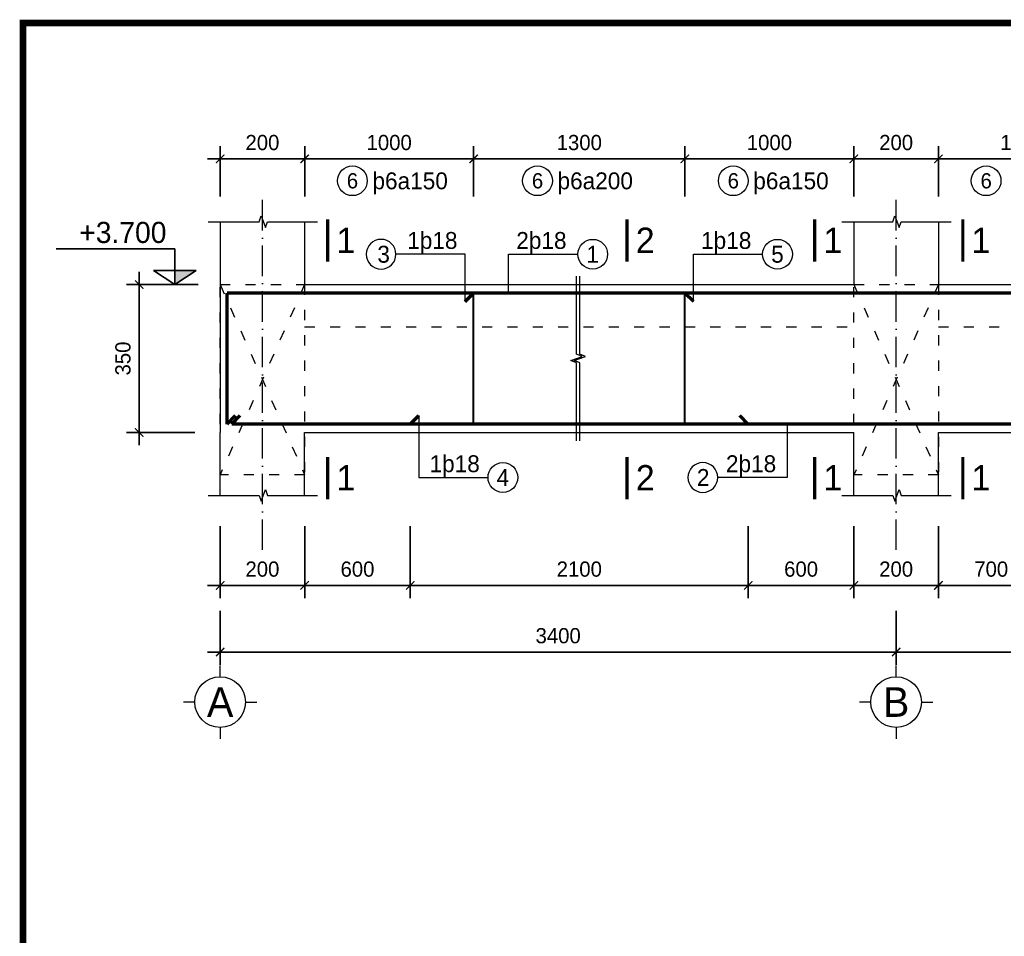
# Model space of a CAD drawing. Header units: inches. Extents: x 566748 to 757280, y 592180 to 740680.
# Drawn here: x 652508 to 664161, y 669511 to 680358 of the extents above; entities that cross this region are included whole.
import ezdxf
from ezdxf.enums import TextEntityAlignment as Align

# ---------------------------------------------------------------- set-up
doc = ezdxf.new("R2010")
doc.units = ezdxf.units.IN
doc.header["$MEASUREMENT"] = 0
doc.linetypes.add('ACAD_ISO03W100', pattern=[30, 12, -18])
doc.linetypes.add('ACAD_ISO10W100', pattern=[18, 12, -3, 0, -3])
doc.layers.add('LAYER7', color=7, linetype='Continuous')
doc.layers.add('TEXT', color=4, linetype='Continuous')
for name, color, linetype, lineweight in [('NET CB', 2, 'Continuous', 20), ('NET GHI CHU', 7, 'Continuous', 13), ('NET KICH THUOC', 9, 'Continuous', 13), ('NET THEP DAI', 3, 'Continuous', 30), ('NET THEP DOC', 1, 'Continuous', 50), ('NET TRUC', 8, 'ACAD_ISO10W100', 9)]:
    doc.layers.add(name, color=color, linetype=linetype, lineweight=lineweight)
doc.styles.add('A2', font='Fonts5.ttf', dxfattribs={"height": 600})
doc.styles.add('HELVE-KT', font='VHELVEN0.TTF')
doc.styles.add('ISO', font='Fonts5.ttf')
doc.styles.add('NHIEN', font='Fonts5.ttf', dxfattribs={"height": 0.2})
doc.styles.add('TEXT', font='Fonts5.ttf')
doc.styles.add('VNIHELVE', font='Fonts5.ttf', dxfattribs={"height": 180})
doc.dimstyles.new('M 1-20', dxfattribs={"dimscale": 100, "dimtxt": 2, "dimasz": 1, "dimexe": 1.5, "dimexo": 3, "dimgap": 1, "dimtad": 1, "dimdec": 0, "dimlfac": 0.2, "dimtxsty": 'VNIHELVE', "dimblk": 'ARCHTICK', "dimcen": 2.5, "dimdle": 1.5, "dimclrd": 256, "dimclre": 256, "dimclrt": 256, "dimadec": 0, "dimazin": 0, "dimtfac": 1, "dimtdec": 0, "dimtix": 1, "dimtmove": 0, "dimatfit": 3, "dimldrblk": 'ARCHTICK', "dimfxl": 7, "dimfxlon": 1, "dimarcsym": 1})

# ---------------------------------------------------------------- blocks, each defined once
blk = doc.blocks.new('_ArchTick')
at = {"color": 0, "linetype": 'ByBlock', "const_width": 0.15}
blk.add_lwpolyline([(-0.5, -0.5), (0.5, 0.5)], dxfattribs=at)
blk = doc.blocks.new('*D370')
at = {"layer": 'Defpoints', "color": 0}
for p in [(654881, 678711), (654881, 677967), (655881, 677967)]:
    blk.add_point(p, dxfattribs=at)
at = {"layer": 'NET KICH THUOC', "lineweight": -2}
for p, q in [((654881, 678267), (654881, 678861)), ((655881, 678267), (655881, 678861)), ((656031, 678711), (654731, 678711))]:
    blk.add_line(p, q, dxfattribs=at)
at = {"layer": 'NET KICH THUOC', "lineweight": -2, "xscale": 100, "yscale": 100, "zscale": 100, "rotation": 180}
blk.add_blockref('_ArchTick', (654881, 678711), dxfattribs=at)
at = {"layer": 'NET KICH THUOC', "lineweight": -2, "xscale": 100, "yscale": 100, "zscale": 100}
blk.add_blockref('_ArchTick', (655881, 678711), dxfattribs=at)
at = {"layer": 'NET KICH THUOC', "insert": (655381, 678903), "char_height": 180, "attachment_point": 5, "style": 'VNIHELVE'}
blk.add_mtext('200', dxfattribs=at)
blk = doc.blocks.new('*D371')
at = {"layer": 'Defpoints', "color": 0}
for p in [(654881, 674729), (655881, 674729), (654881, 673663)]:
    blk.add_point(p, dxfattribs=at)
at = {"layer": 'NET KICH THUOC', "lineweight": -2}
for p, q in [((654881, 674363), (654881, 673513)), ((655881, 674363), (655881, 673513)), ((656031, 673663), (654731, 673663))]:
    blk.add_line(p, q, dxfattribs=at)
at = {"layer": 'NET KICH THUOC', "lineweight": -2, "xscale": 100, "yscale": 100, "zscale": 100, "rotation": 180}
blk.add_blockref('_ArchTick', (654881, 673663), dxfattribs=at)
at = {"layer": 'NET KICH THUOC', "lineweight": -2, "xscale": 100, "yscale": 100, "zscale": 100}
blk.add_blockref('_ArchTick', (655881, 673663), dxfattribs=at)
at = {"layer": 'NET KICH THUOC', "insert": (655381, 673855), "char_height": 180, "attachment_point": 5, "style": 'VNIHELVE'}
blk.add_mtext('200', dxfattribs=at)
blk = doc.blocks.new('*D372')
at = {"layer": 'Defpoints', "color": 0}
for p in [(662381, 678711), (662381, 677967), (663381, 677967)]:
    blk.add_point(p, dxfattribs=at)
at = {"layer": 'NET KICH THUOC', "lineweight": -2}
for p, q in [((662381, 678267), (662381, 678861)), ((663381, 678267), (663381, 678861)), ((663531, 678711), (662231, 678711))]:
    blk.add_line(p, q, dxfattribs=at)
at = {"layer": 'NET KICH THUOC', "lineweight": -2, "xscale": 100, "yscale": 100, "zscale": 100, "rotation": 180}
blk.add_blockref('_ArchTick', (662381, 678711), dxfattribs=at)
at = {"layer": 'NET KICH THUOC', "lineweight": -2, "xscale": 100, "yscale": 100, "zscale": 100}
blk.add_blockref('_ArchTick', (663381, 678711), dxfattribs=at)
at = {"layer": 'NET KICH THUOC', "insert": (662881, 678903), "char_height": 180, "attachment_point": 5, "style": 'VNIHELVE'}
blk.add_mtext('200', dxfattribs=at)
blk = doc.blocks.new('*D373')
at = {"layer": 'Defpoints', "color": 0}
for p in [(654881, 673663), (662881, 673663), (654881, 672875)]:
    blk.add_point(p, dxfattribs=at)
at = {"layer": 'NET KICH THUOC', "lineweight": -2}
for p, q in [((654881, 673363), (654881, 672725)), ((662881, 673363), (662881, 672725)), ((663031, 672875), (654731, 672875))]:
    blk.add_line(p, q, dxfattribs=at)
at = {"layer": 'NET KICH THUOC', "lineweight": -2, "xscale": 100, "yscale": 100, "zscale": 100, "rotation": 180}
blk.add_blockref('_ArchTick', (654881, 672875), dxfattribs=at)
at = {"layer": 'NET KICH THUOC', "lineweight": -2, "xscale": 100, "yscale": 100, "zscale": 100}
blk.add_blockref('_ArchTick', (662881, 672875), dxfattribs=at)
at = {"layer": 'NET KICH THUOC', "insert": (658881, 673067), "char_height": 180, "attachment_point": 5, "style": 'VNIHELVE'}
blk.add_mtext('3400', dxfattribs=at)
blk = doc.blocks.new('*D374')
at = {"layer": 'Defpoints', "color": 0}
for p in [(662381, 674729), (663381, 674729), (662381, 673663)]:
    blk.add_point(p, dxfattribs=at)
at = {"layer": 'NET KICH THUOC', "lineweight": -2}
for p, q in [((662381, 674363), (662381, 673513)), ((663381, 674363), (663381, 673513)), ((663531, 673663), (662231, 673663))]:
    blk.add_line(p, q, dxfattribs=at)
at = {"layer": 'NET KICH THUOC', "lineweight": -2, "xscale": 100, "yscale": 100, "zscale": 100, "rotation": 180}
blk.add_blockref('_ArchTick', (662381, 673663), dxfattribs=at)
at = {"layer": 'NET KICH THUOC', "lineweight": -2, "xscale": 100, "yscale": 100, "zscale": 100}
blk.add_blockref('_ArchTick', (663381, 673663), dxfattribs=at)
at = {"layer": 'NET KICH THUOC', "insert": (662881, 673855), "char_height": 180, "attachment_point": 5, "style": 'VNIHELVE'}
blk.add_mtext('200', dxfattribs=at)
blk = doc.blocks.new('*D376')
at = {"layer": 'Defpoints', "color": 0}
for p in [(662881, 673663), (670381, 673663), (662881, 672875)]:
    blk.add_point(p, dxfattribs=at)
at = {"layer": 'NET KICH THUOC', "lineweight": -2}
for p, q in [((662881, 673363), (662881, 672725)), ((670381, 673363), (670381, 672725)), ((670531, 672875), (662731, 672875))]:
    blk.add_line(p, q, dxfattribs=at)
at = {"layer": 'NET KICH THUOC', "lineweight": -2, "xscale": 100, "yscale": 100, "zscale": 100, "rotation": 180}
blk.add_blockref('_ArchTick', (662881, 672875), dxfattribs=at)
at = {"layer": 'NET KICH THUOC', "lineweight": -2, "xscale": 100, "yscale": 100, "zscale": 100}
blk.add_blockref('_ArchTick', (670381, 672875), dxfattribs=at)
at = {"layer": 'NET KICH THUOC', "insert": (666631, 673067), "char_height": 180, "attachment_point": 5, "style": 'VNIHELVE'}
blk.add_mtext('3800', dxfattribs=at)
blk = doc.blocks.new('TRUC')
at = {"layer": 'NET GHI CHU'}
for p, q in [((-228.0773, -72.5415), (-228.0773, -72.4415)), ((-228.3023, -72.7665), (-228.4023, -72.7665)), ((-227.8523, -72.7665), (-227.7523, -72.7665)), ((-228.0773, -72.9915), (-228.0773, -73.0915))]:
    blk.add_line(p, q, dxfattribs=at)
blk.add_circle((-228.0773, -72.7665), 0.225, dxfattribs=at)
at = {"layer": 'NET GHI CHU', "style": 'HELVE-KT'}
blk.add_attdef('A', text='', height=0.3, dxfattribs=at).set_placement((-228.0773, -72.7665), align=Align.MIDDLE_CENTER)
blk = doc.blocks.new('*D381')
at = {"layer": 'Defpoints', "color": 0}
for p in [(662381, 678711), (662381, 677967), (663381, 677967)]:
    blk.add_point(p, dxfattribs=at)
at = {"layer": 'NET KICH THUOC', "lineweight": -2}
for p, q in [((662381, 678267), (662381, 678861)), ((663381, 678267), (663381, 678861)), ((663531, 678711), (662231, 678711))]:
    blk.add_line(p, q, dxfattribs=at)
at = {"layer": 'NET KICH THUOC', "lineweight": -2, "xscale": 100, "yscale": 100, "zscale": 100, "rotation": 180}
blk.add_blockref('_ArchTick', (662381, 678711), dxfattribs=at)
at = {"layer": 'NET KICH THUOC', "lineweight": -2, "xscale": 100, "yscale": 100, "zscale": 100}
blk.add_blockref('_ArchTick', (663381, 678711), dxfattribs=at)
at = {"layer": 'NET KICH THUOC', "insert": (662881, 678903), "char_height": 180, "attachment_point": 5, "style": 'VNIHELVE'}
blk.add_mtext('200', dxfattribs=at)
blk = doc.blocks.new('*D385')
at = {"layer": 'Defpoints', "color": 0}
for p in [(657131, 675573), (655881, 674363), (655881, 673663)]:
    blk.add_point(p, dxfattribs=at)
at = {"layer": 'NET KICH THUOC', "lineweight": -2}
for p, q in [((657131, 674363), (657131, 673513)), ((655881, 674063), (655881, 673513)), ((657281, 673663), (655731, 673663))]:
    blk.add_line(p, q, dxfattribs=at)
at = {"layer": 'NET KICH THUOC', "lineweight": -2, "xscale": 100, "yscale": 100, "zscale": 100, "rotation": 180}
blk.add_blockref('_ArchTick', (655881, 673663), dxfattribs=at)
at = {"layer": 'NET KICH THUOC', "lineweight": -2, "xscale": 100, "yscale": 100, "zscale": 100}
blk.add_blockref('_ArchTick', (657131, 673663), dxfattribs=at)
at = {"layer": 'NET KICH THUOC', "insert": (656506, 673855), "char_height": 180, "attachment_point": 5, "style": 'VNIHELVE'}
blk.add_mtext('600', dxfattribs=at)
blk = doc.blocks.new('*D392')
at = {"layer": 'Defpoints', "color": 0}
for p in [(663381, 678711), (663381, 677967), (665381, 677967)]:
    blk.add_point(p, dxfattribs=at)
at = {"layer": 'NET KICH THUOC', "lineweight": -2}
for p, q in [((663381, 678267), (663381, 678861)), ((665381, 678267), (665381, 678861)), ((665531, 678711), (663231, 678711))]:
    blk.add_line(p, q, dxfattribs=at)
at = {"layer": 'NET KICH THUOC', "lineweight": -2, "xscale": 100, "yscale": 100, "zscale": 100, "rotation": 180}
blk.add_blockref('_ArchTick', (663381, 678711), dxfattribs=at)
at = {"layer": 'NET KICH THUOC', "lineweight": -2, "xscale": 100, "yscale": 100, "zscale": 100}
blk.add_blockref('_ArchTick', (665381, 678711), dxfattribs=at)
at = {"layer": 'NET KICH THUOC', "insert": (664381, 678903), "char_height": 180, "attachment_point": 5, "style": 'VNIHELVE'}
blk.add_mtext('1000', dxfattribs=at)
blk = doc.blocks.new('DS THEP')
blk.add_circle((220, 0), 220)
at = {"style": 'A2'}
blk.add_attdef('ENTER', text='', height=250, dxfattribs=at).set_placement((220, 0), align=Align.MIDDLE_CENTER)
blk = doc.blocks.new('*D395')
at = {"layer": 'Defpoints', "color": 0}
for p in [(655881, 678711), (655881, 677967), (657881, 677967)]:
    blk.add_point(p, dxfattribs=at)
at = {"layer": 'NET KICH THUOC', "lineweight": -2}
for p, q in [((655881, 678267), (655881, 678861)), ((657881, 678267), (657881, 678861)), ((658031, 678711), (655731, 678711))]:
    blk.add_line(p, q, dxfattribs=at)
at = {"layer": 'NET KICH THUOC', "lineweight": -2, "xscale": 100, "yscale": 100, "zscale": 100, "rotation": 180}
blk.add_blockref('_ArchTick', (655881, 678711), dxfattribs=at)
at = {"layer": 'NET KICH THUOC', "lineweight": -2, "xscale": 100, "yscale": 100, "zscale": 100}
blk.add_blockref('_ArchTick', (657881, 678711), dxfattribs=at)
at = {"layer": 'NET KICH THUOC', "insert": (656881, 678903), "char_height": 180, "attachment_point": 5, "style": 'VNIHELVE'}
blk.add_mtext('1000', dxfattribs=at)
blk = doc.blocks.new('*D396')
at = {"layer": 'Defpoints', "color": 0}
for p in [(662381, 678711), (660381, 677967), (662381, 677967)]:
    blk.add_point(p, dxfattribs=at)
at = {"layer": 'NET KICH THUOC', "lineweight": -2}
for p, q in [((660381, 678267), (660381, 678861)), ((662381, 678267), (662381, 678861)), ((660231, 678711), (662531, 678711))]:
    blk.add_line(p, q, dxfattribs=at)
at = {"layer": 'NET KICH THUOC', "lineweight": -2, "xscale": 100, "yscale": 100, "zscale": 100, "rotation": 180}
blk.add_blockref('_ArchTick', (660381, 678711), dxfattribs=at)
at = {"layer": 'NET KICH THUOC', "lineweight": -2, "xscale": 100, "yscale": 100, "zscale": 100}
blk.add_blockref('_ArchTick', (662381, 678711), dxfattribs=at)
at = {"layer": 'NET KICH THUOC', "insert": (661381, 678903), "char_height": 180, "attachment_point": 5, "style": 'VNIHELVE'}
blk.add_mtext('1000', dxfattribs=at)
blk = doc.blocks.new('*D397')
at = {"layer": 'Defpoints', "color": 0}
for p in [(660381, 678711), (657881, 677967), (660381, 677967)]:
    blk.add_point(p, dxfattribs=at)
at = {"layer": 'NET KICH THUOC', "lineweight": -2}
for p, q in [((657881, 678267), (657881, 678861)), ((660381, 678267), (660381, 678861)), ((657731, 678711), (660531, 678711))]:
    blk.add_line(p, q, dxfattribs=at)
at = {"layer": 'NET KICH THUOC', "lineweight": -2, "xscale": 100, "yscale": 100, "zscale": 100, "rotation": 180}
blk.add_blockref('_ArchTick', (657881, 678711), dxfattribs=at)
at = {"layer": 'NET KICH THUOC', "lineweight": -2, "xscale": 100, "yscale": 100, "zscale": 100}
blk.add_blockref('_ArchTick', (660381, 678711), dxfattribs=at)
at = {"layer": 'NET KICH THUOC', "insert": (659131, 678903), "char_height": 180, "attachment_point": 5, "style": 'VNIHELVE'}
blk.add_mtext('1300', dxfattribs=at)
blk = doc.blocks.new('MCD')
at = {"layer": 'NET GHI CHU'}
blk.add_lwpolyline([(0, 667, 50, 50, 0), (0, 0, 0, 0, 0)], format="xyseb", dxfattribs=at)
at = {"layer": 'TEXT', "linetype": 'ACAD_ISO03W100', "style": 'TEXT'}
blk.add_attdef('MCD', (139, 128), '', height=400, dxfattribs=at)
blk = doc.blocks.new('CT P')
at = {"color": 7}
for p, q in [((0, 423), (1406, 423)), ((0, 0), (0, 423)), ((0, 0), (-253, 168)), ((253, 168), (-253, 168)), ((0, 0), (253, 168))]:
    blk.add_line(p, q, dxfattribs=at)
at = {"color": 8}
blk.add_line((276, 0), (-276, 0), dxfattribs=at)
at = {"color": 7}
blk.add_solid([(0, 0), (-253, 168), (0, 168)], dxfattribs=at)
at = {"color": 7, "style": 'TEXT', "flags": 4}
blk.add_attdef('CODE', (258, 492), '', height=250, dxfattribs=at)
blk = doc.blocks.new('*D398')
at = {"layer": 'Defpoints', "color": 0}
for p in [(653923, 677223), (654881, 677223), (654881, 675473)]:
    blk.add_point(p, dxfattribs=at)
at = {"layer": 'NET KICH THUOC', "lineweight": -2}
for p, q in [((653923, 675323), (653923, 677373)), ((654581, 677223), (653773, 677223)), ((654581, 675473), (653773, 675473))]:
    blk.add_line(p, q, dxfattribs=at)
at = {"layer": 'NET KICH THUOC', "lineweight": -2, "xscale": 100, "yscale": 100, "zscale": 100}
for p, rotation in [((653923, 677223), 90), ((653923, 675473), 270)]:
    blk.add_blockref('_ArchTick', p, dxfattribs=dict(at, rotation=rotation))
at = {"layer": 'NET KICH THUOC', "insert": (653731, 676348), "char_height": 180, "attachment_point": 5, "rotation": 90, "style": 'VNIHELVE'}
blk.add_mtext('350', dxfattribs=at)
blk = doc.blocks.new('*D348')
at = {"layer": 'Defpoints', "color": 0}
for p in [(661131, 675573), (662381, 674363), (662381, 673663)]:
    blk.add_point(p, dxfattribs=at)
at = {"layer": 'NET KICH THUOC', "lineweight": -2}
for p, q in [((661131, 674363), (661131, 673513)), ((662381, 674063), (662381, 673513)), ((660981, 673663), (662531, 673663))]:
    blk.add_line(p, q, dxfattribs=at)
at = {"layer": 'NET KICH THUOC', "lineweight": -2, "xscale": 100, "yscale": 100, "zscale": 100, "rotation": 180}
blk.add_blockref('_ArchTick', (661131, 673663), dxfattribs=at)
at = {"layer": 'NET KICH THUOC', "lineweight": -2, "xscale": 100, "yscale": 100, "zscale": 100}
blk.add_blockref('_ArchTick', (662381, 673663), dxfattribs=at)
at = {"layer": 'NET KICH THUOC', "insert": (661756, 673855), "char_height": 180, "attachment_point": 5, "style": 'VNIHELVE'}
blk.add_mtext('600', dxfattribs=at)
blk = doc.blocks.new('*D349')
at = {"layer": 'Defpoints', "color": 0}
for p in [(661131, 675573), (657131, 674363), (657131, 673663)]:
    blk.add_point(p, dxfattribs=at)
at = {"layer": 'NET KICH THUOC', "lineweight": -2}
for p, q in [((661131, 674363), (661131, 673513)), ((657131, 674063), (657131, 673513)), ((661281, 673663), (656981, 673663))]:
    blk.add_line(p, q, dxfattribs=at)
at = {"layer": 'NET KICH THUOC', "lineweight": -2, "xscale": 100, "yscale": 100, "zscale": 100, "rotation": 180}
blk.add_blockref('_ArchTick', (657131, 673663), dxfattribs=at)
at = {"layer": 'NET KICH THUOC', "lineweight": -2, "xscale": 100, "yscale": 100, "zscale": 100}
blk.add_blockref('_ArchTick', (661131, 673663), dxfattribs=at)
at = {"layer": 'NET KICH THUOC', "insert": (659131, 673855), "char_height": 180, "attachment_point": 5, "style": 'VNIHELVE'}
blk.add_mtext('2100', dxfattribs=at)
blk = doc.blocks.new('*D351')
at = {"layer": 'Defpoints', "color": 0}
for p in [(664631, 675573), (663381, 674363), (663381, 673663)]:
    blk.add_point(p, dxfattribs=at)
at = {"layer": 'NET KICH THUOC', "lineweight": -2}
for p, q in [((664631, 674363), (664631, 673513)), ((663381, 674063), (663381, 673513)), ((664781, 673663), (663231, 673663))]:
    blk.add_line(p, q, dxfattribs=at)
at = {"layer": 'NET KICH THUOC', "lineweight": -2, "xscale": 100, "yscale": 100, "zscale": 100, "rotation": 180}
blk.add_blockref('_ArchTick', (663381, 673663), dxfattribs=at)
at = {"layer": 'NET KICH THUOC', "lineweight": -2, "xscale": 100, "yscale": 100, "zscale": 100}
blk.add_blockref('_ArchTick', (664631, 673663), dxfattribs=at)
at = {"layer": 'NET KICH THUOC', "insert": (664006, 673855), "char_height": 180, "attachment_point": 5, "style": 'VNIHELVE'}
blk.add_mtext('700', dxfattribs=at)

msp = doc.modelspace()

# ---------------------------------------------------------------- linework, layer by layer
at = {"layer": 'LAYER7', "linetype": 'Continuous', "const_width": 80}
msp.add_lwpolyline([(691748.3, 680317.8), (652548.3, 680317.8), (652548.3, 652542.9), (691748.3, 652542.9)], close=True, dxfattribs=at)
at = {"layer": 'NET CB', "ltscale": 800}
for points in [[(654880.9, 677966.8), (654880.9, 677222.8)], [(655880.9, 677966.8), (655880.9, 677222.8)], [(662380.9, 677966.8), (662380.9, 677222.8)], [(663380.9, 677966.8), (663380.9, 677222.8)], [(654880.9, 677222.8), (654880.9, 675472.8), (654880.9, 675472.8)], [(655880.9, 677222.8), (662380.9, 677222.8)], [(663380.9, 677222.8), (669880.9, 677222.8)], [(654880.9, 674728.8), (654880.9, 675472.8)], [(655880.9, 675472.8), (662380.9, 675472.8)], [(655880.9, 674728.8), (655880.9, 675472.8)], [(662380.9, 674728.8), (662380.9, 675472.8)], [(663380.9, 675472.8), (669880.9, 675472.8)], [(663380.9, 674728.8), (663380.9, 675472.8)]]:
    msp.add_lwpolyline(points, dxfattribs=at)
at = {"layer": 'NET GHI CHU'}
for points in [[(654737, 677966.8), (655341.6, 677966.8), (655366.6, 678035.5), (655416.6, 677898.1), (655441.6, 677966.8), (656032.9, 677966.8)], [(662237, 677966.8), (662841.6, 677966.8), (662866.6, 678035.5), (662916.6, 677898.1), (662941.6, 677966.8), (663532.9, 677966.8)], [(654737, 674728.8), (655341.6, 674728.8), (655366.6, 674660.1), (655416.6, 674797.4), (655441.6, 674728.8), (656032.9, 674728.8)], [(662237, 674728.8), (662841.6, 674728.8), (662866.6, 674660.1), (662916.6, 674797.4), (662941.6, 674728.8), (663532.9, 674728.8)]]:
    msp.add_lwpolyline(points, dxfattribs=at)
at = {"layer": 'NET GHI CHU', "color": 7}
for points in [[(657780.9, 677022.8), (657780.9, 677582.3), (656960.8, 677582.3)], [(658293.9, 677122.8), (658293.9, 677582.3), (659114, 677582.3)], [(660480.9, 677022.8), (660480.9, 677582.3), (661300.9, 677582.3)], [(657230.9, 675672.8), (657230.9, 674940.3), (658050.9, 674940.3)], [(661589.4, 675572.8), (661589.4, 674940.3), (660769.3, 674940.3)]]:
    msp.add_lwpolyline(points, dxfattribs=at)
at = {"layer": 'NET GHI CHU', "linetype": 'Continuous'}
for points in [[(659097.9, 675372.8), (659097.9, 676297.8), (659029.2, 676322.8), (659166.5, 676372.8), (659097.9, 676397.8), (659097.9, 677322.8)], [(659137.9, 675372.8), (659137.9, 676297.8), (659069.2, 676322.8), (659206.5, 676372.8), (659137.9, 676397.8), (659137.9, 677322.8)]]:
    msp.add_lwpolyline(points, dxfattribs=at)
at = {"layer": 'NET GHI CHU', "linetype": 'ACAD_ISO03W100', "ltscale": 10}
for points in [[(655880.9, 674972.8), (654880.9, 674972.8), (654880.9, 677222.8), (655880.9, 677222.8)], [(663380.9, 674972.8), (662380.9, 674972.8), (662380.9, 677222.8), (663380.9, 677222.8)]]:
    msp.add_lwpolyline(points, close=True, dxfattribs=at)
for points in [[(654880.9, 677222.8), (655880.9, 674972.8)], [(655880.9, 677222.8), (654880.9, 674972.8)], [(662380.9, 677222.8), (663380.9, 674972.8)], [(663380.9, 677222.8), (662380.9, 674972.8)], [(655880.9, 676722.8), (662380.9, 676722.8)], [(663380.9, 676722.8), (669880.9, 676722.8)]]:
    msp.add_lwpolyline(points, dxfattribs=at)
at = {"layer": 'NET THEP DAI'}
for p, q in [((657880.9, 675572.8), (657880.9, 677122.8)), ((660380.9, 675572.8), (660380.9, 677122.8))]:
    msp.add_line(p, q, dxfattribs=at)
at = {"layer": 'NET THEP DOC'}
for p, q in [((654963.2, 675572.8), (654963.2, 677122.8)), ((685742.9, 675572.8), (655019.4, 675572.8))]:
    msp.add_line(p, q, dxfattribs=at)
for points in [[(685798.6, 677122.8), (654963.2, 677122.8)], [(657780.9, 677022.8), (657880.9, 677122.8)], [(660480.9, 677022.8), (660380.9, 677122.8)], [(654963.2, 675572.8), (655063.2, 675672.8)], [(655019.4, 675572.8), (655119.4, 675672.8)], [(657130.9, 675572.8), (657230.9, 675672.8)], [(661130.9, 675572.8), (661030.9, 675672.8)]]:
    msp.add_lwpolyline(points, dxfattribs=at)
at = {"layer": 'NET TRUC', "linetype": 'ACAD_ISO10W100', "ltscale": 30}
for points in [[(655380.9, 674083.6), (655380.9, 678271.9)], [(662880.9, 674083.6), (662880.9, 678271.9)]]:
    msp.add_lwpolyline(points, dxfattribs=at)

# ---------------------------------------------------------------- block references
at = {"layer": 'NET GHI CHU', "color": 7}
ref = msp.add_blockref('DS THEP', (656270, 678451.5), dxfattribs=dict(at, xscale=0.8000000000465661, yscale=0.8000000000465661, zscale=0.8000000000465661))
ref.add_attrib('ENTER', '6', dxfattribs={"layer": '0', "height": 180, "style": 'ISO'}).set_placement((656446.6, 678451.5), align=Align.MIDDLE_CENTER)
ref = msp.add_blockref('DS THEP', (658460.5, 678451.5), dxfattribs=dict(at, xscale=0.8000000000465661, yscale=0.8000000000465661, zscale=0.8000000000465661))
ref.add_attrib('ENTER', '6', dxfattribs={"layer": '0', "height": 180, "style": 'ISO'}).set_placement((658637.1, 678451.5), align=Align.MIDDLE_CENTER)
ref = msp.add_blockref('DS THEP', (660777.5, 678451.5), dxfattribs=dict(at, xscale=0.8000000000465661, yscale=0.8000000000465661, zscale=0.8000000000465661))
ref.add_attrib('ENTER', '6', dxfattribs={"layer": '0', "height": 180, "style": 'ISO'}).set_placement((660954.1, 678451.5), align=Align.MIDDLE_CENTER)
ref = msp.add_blockref('DS THEP', (663770, 678451.5), dxfattribs=dict(at, xscale=0.8000000000465661, yscale=0.8000000000465661, zscale=0.8000000000465661))
ref.add_attrib('ENTER', '6', dxfattribs={"layer": '0', "height": 180, "style": 'ISO'}).set_placement((663946.6, 678451.5), align=Align.MIDDLE_CENTER)
ref = msp.add_blockref('DS THEP', (656960.8, 677582.3), dxfattribs=dict(at, xscale=-0.8000000000465661, yscale=0.8000000000465661, zscale=0.8000000000465661))
ref.add_attrib('ENTER', '3', dxfattribs={"layer": '0', "height": 200, "style": 'ISO'}).set_placement((656815.5, 677582.3), align=Align.MIDDLE_CENTER)
ref = msp.add_blockref('DS THEP', (659114, 677582.3), dxfattribs=dict(at, xscale=0.8000000000465661, yscale=0.8000000000465661, zscale=0.8000000000465661))
ref.add_attrib('ENTER', '1', dxfattribs={"layer": '0', "height": 200, "style": 'ISO'}).set_placement((659289.7, 677582.3), align=Align.MIDDLE_CENTER)
ref = msp.add_blockref('DS THEP', (661300.9, 677582.3), dxfattribs=dict(at, xscale=0.8000000000465661, yscale=0.8000000000465661, zscale=0.8000000000465661))
ref.add_attrib('ENTER', '5', dxfattribs={"layer": '0', "height": 200, "style": 'ISO'}).set_placement((661476.6, 677582.3), align=Align.MIDDLE_CENTER)
ref = msp.add_blockref('DS THEP', (658050.9, 674940.3), dxfattribs=dict(at, xscale=0.8000000000465661, yscale=0.8000000000465661, zscale=0.8000000000465661))
ref.add_attrib('ENTER', '4', dxfattribs={"layer": '0', "height": 200, "style": 'ISO'}).set_placement((658226.6, 674940.3), align=Align.MIDDLE_CENTER)
ref = msp.add_blockref('DS THEP', (660769.3, 674940.3), dxfattribs=dict(at, xscale=-0.8000000000465661, yscale=0.8000000000465661, zscale=0.8000000000465661))
ref.add_attrib('ENTER', '2', dxfattribs={"layer": '0', "height": 200, "style": 'ISO'}).set_placement((660597.4, 674940.3), align=Align.MIDDLE_CENTER)
at = {"layer": 'TEXT'}
ref = msp.add_blockref('CT P', (654345.1, 677222.8), dxfattribs=dict(at, xscale=-1))
ref.add_attrib('CODE', '+3.700', (653213.4, 677715.2), dxfattribs={"layer": '0', "color": 7, "height": 250, "style": 'TEXT', "flags": 4})
ref = msp.add_blockref('MCD', (656154, 677993.7), dxfattribs=dict(at, xscale=-0.75, yscale=0.75, zscale=0.75, rotation=180))
ref.add_attrib('MCD', '1', (656258, 677597.4), dxfattribs={"linetype": 'ACAD_ISO03W100', "height": 300, "style": 'VNIHELVE'})
ref = msp.add_blockref('MCD', (659696, 677993.7), dxfattribs=dict(at, xscale=-0.75, yscale=0.75, zscale=0.75, rotation=180))
ref.add_attrib('MCD', '2', (659800, 677597.4), dxfattribs={"linetype": 'ACAD_ISO03W100', "height": 300, "style": 'VNIHELVE'})
ref = msp.add_blockref('MCD', (661917.5, 677993.7), dxfattribs=dict(at, xscale=-0.75, yscale=0.75, zscale=0.75, rotation=180))
ref.add_attrib('MCD', '1', (662021.5, 677597.4), dxfattribs={"linetype": 'ACAD_ISO03W100', "height": 300, "style": 'VNIHELVE'})
ref = msp.add_blockref('MCD', (663669.5, 677993.7), dxfattribs=dict(at, xscale=-0.75, yscale=0.75, zscale=0.75, rotation=180))
ref.add_attrib('MCD', '1', (663773.5, 677597.4), dxfattribs={"linetype": 'ACAD_ISO03W100', "height": 300, "style": 'VNIHELVE'})
ref = msp.add_blockref('MCD', (656154, 675183.2), dxfattribs=dict(at, xscale=-0.75, yscale=0.75, zscale=0.75, rotation=180))
ref.add_attrib('MCD', '1', (656258, 674786.9), dxfattribs={"linetype": 'ACAD_ISO03W100', "height": 300, "style": 'VNIHELVE'})
ref = msp.add_blockref('MCD', (659696, 675183.2), dxfattribs=dict(at, xscale=-0.75, yscale=0.75, zscale=0.75, rotation=180))
ref.add_attrib('MCD', '2', (659800, 674786.9), dxfattribs={"linetype": 'ACAD_ISO03W100', "height": 300, "style": 'VNIHELVE'})
ref = msp.add_blockref('MCD', (661917.5, 675183.2), dxfattribs=dict(at, xscale=-0.75, yscale=0.75, zscale=0.75, rotation=180))
ref.add_attrib('MCD', '1', (662021.5, 674786.9), dxfattribs={"linetype": 'ACAD_ISO03W100', "height": 300, "style": 'VNIHELVE'})
ref = msp.add_blockref('MCD', (663669.5, 675183.2), dxfattribs=dict(at, xscale=-0.75, yscale=0.75, zscale=0.75, rotation=180))
ref.add_attrib('MCD', '1', (663773.5, 674786.9), dxfattribs={"linetype": 'ACAD_ISO03W100', "height": 300, "style": 'VNIHELVE'})
at = {"layer": 'TEXT', "linetype": 'Continuous', "ltscale": 0.08}
ref = msp.add_blockref('TRUC', (958983.9, 769304.8), dxfattribs=dict(at, xscale=1333.33333337307, yscale=1333.333333343267, zscale=1333.333333333333))
ref.add_attrib('A', 'A', dxfattribs={"layer": '0', "height": 350, "style": 'NHIEN'}).set_placement((654880.9, 672282.7), align=Align.MIDDLE_CENTER)
ref = msp.add_blockref('TRUC', (966983.9, 769304.8), dxfattribs=dict(at, xscale=1333.33333337307, yscale=1333.333333343267, zscale=1333.333333333333))
ref.add_attrib('A', 'B', dxfattribs={"layer": '0', "height": 350, "style": 'NHIEN'}).set_placement((662880.9, 672282.7), align=Align.MIDDLE_CENTER)

# ---------------------------------------------------------------- texts
at = {"layer": 'TEXT', "char_height": 200, "width": 866.506, "style": 'VNIHELVE'}
for s, insert, attachment_point in [('þ6a150', (656683.1, 678550.8), 1), ('þ6a200', (658873.6, 678550.8), 1), ('þ6a150', (661190.6, 678550.8), 1), ('1þ18', (657094.4, 677845), 1), ('2þ18', (658980.4, 677845), 3), ('1þ18', (661167.3, 677845), 3), ('1þ18', (657953.3, 675203.1), 3), ('2þ18', (660866.9, 675203.1), 1)]:
    msp.add_mtext(s, dxfattribs=dict(at, insert=insert, attachment_point=attachment_point))

# ---------------------------------------------------------------- dimensions: what is measured, and where the dimension line sits
at = {"layer": 'NET KICH THUOC'}
for base, p1, p2, text, picture, middle in [((654880.9, 678711.1), (655880.9, 677966.8), (654880.9, 677966.8), '200', '*D370', (655380.9, 678903.1)), ((655880.9, 678711.1), (657880.9, 677966.8), (655880.9, 677966.8), '1000', '*D395', (656880.9, 678903.1)), ((662380.9, 678711.1), (663380.9, 677966.8), (662380.9, 677966.8), '200', '*D372', (662880.9, 678903.1)), ((662380.9, 678711.1), (663380.9, 677966.8), (662380.9, 677966.8), '200', '*D381', (662880.9, 678903.1)), ((663380.9, 678711.1), (665380.9, 677966.8), (663380.9, 677966.8), '1000', '*D392', (664380.9, 678903.1)), ((655880.9, 673663.4), (657130.9, 675572.8), (655880.9, 674363.4), '600', '*D385', (656505.9, 673855.3)), ((657130.9, 673663.4), (661130.9, 675572.8), (657130.9, 674363.4), '2100', '*D349', (659130.9, 673855.3)), ((663380.9, 673663.4), (664630.9, 675572.8), (663380.9, 674363.4), '700', '*D351', (664005.9, 673855.3)), ((654880.9, 672875.5), (662880.9, 673663.4), (654880.9, 673663.4), '3400', '*D373', (658880.9, 673067.4)), ((662880.9, 672875.5), (670380.9, 673663.4), (662880.9, 673663.4), '3800', '*D376', (666630.9, 673067.4))]:
    dim = msp.add_linear_dim(base=base, p1=p1, p2=p2, angle=180, text=text, dimstyle='M 1-20', dxfattribs=at)
    dim.commit()
    dim.dimension.update_dxf_attribs({"geometry": picture, "text_midpoint": middle})
for base, p1, p2, text, picture, middle in [((660380.9, 678711.1), (657880.9, 677966.8), (660380.9, 677966.8), '1300', '*D397', (659130.9, 678903.1)), ((662380.9, 678711.1), (660380.9, 677966.8), (662380.9, 677966.8), '1000', '*D396', (661380.9, 678903.1)), ((662380.9, 673663.4), (661130.9, 675572.8), (662380.9, 674363.4), '600', '*D348', (661755.9, 673855.3))]:
    dim = msp.add_linear_dim(base=base, p1=p1, p2=p2, text=text, dimstyle='M 1-20', dxfattribs=at)
    dim.commit()
    dim.dimension.update_dxf_attribs({"geometry": picture, "text_midpoint": middle})
for base, p1, p2, angle, picture, middle in [((653923.3, 677222.8), (654880.9, 675472.8), (654880.9, 677222.8), 90, '*D398', (653731.4, 676347.8)), ((654880.9, 673663.4), (655880.9, 674728.8), (654880.9, 674728.8), 180, '*D371', (655380.9, 673855.3)), ((662380.9, 673663.4), (663380.9, 674728.8), (662380.9, 674728.8), 180, '*D374', (662880.9, 673855.3))]:
    dim = msp.add_linear_dim(base=base, p1=p1, p2=p2, angle=angle, dimstyle='M 1-20', dxfattribs=at)
    dim.commit()
    dim.dimension.update_dxf_attribs({"geometry": picture, "text_midpoint": middle})

doc.saveas('drawing.dxf')
